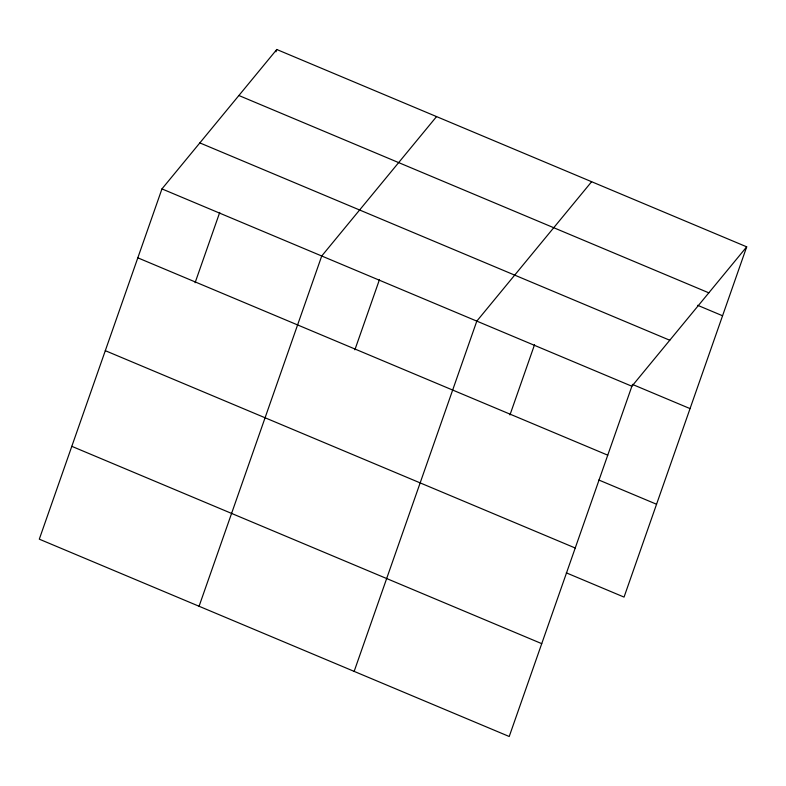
<?xml version="1.0" encoding="UTF-8"?>
<svg xmlns="http://www.w3.org/2000/svg" width="786" height="786" viewBox="0 0 786 786"><rect width="100%" height="100%" fill="white"/><g stroke="black" fill="none" stroke-linecap="round" stroke-linejoin="round"><path stroke-width="1.18" d="M161.955 188.905L39.3 539.167L509.22 736.502L631.885 386.24L746.7 246.833L276.78 49.498L161.955 188.905L631.885 386.24M195.105 282.724L219.726 212.426M275.974 51.797L276.78 49.498M199.074 606.261L321.729 256L436.554 116.593M354.879 349.809L379.5 279.511M354.152 671.382L476.807 321.12L591.622 181.713M509.957 414.929L534.568 344.632M746.7 246.833L624.045 597.095L566.313 572.847M238.885 95.509L708.815 292.834M697.663 305.302L722.56 315.766M199.85 142.905L669.77 340.24M632.317 384.364L690.049 408.602M137.825 257.837L607.745 455.173M598.824 480.01L656.556 504.248M105.304 350.674L575.234 548.009M71.811 446.33L541.741 643.655"/></g></svg>
